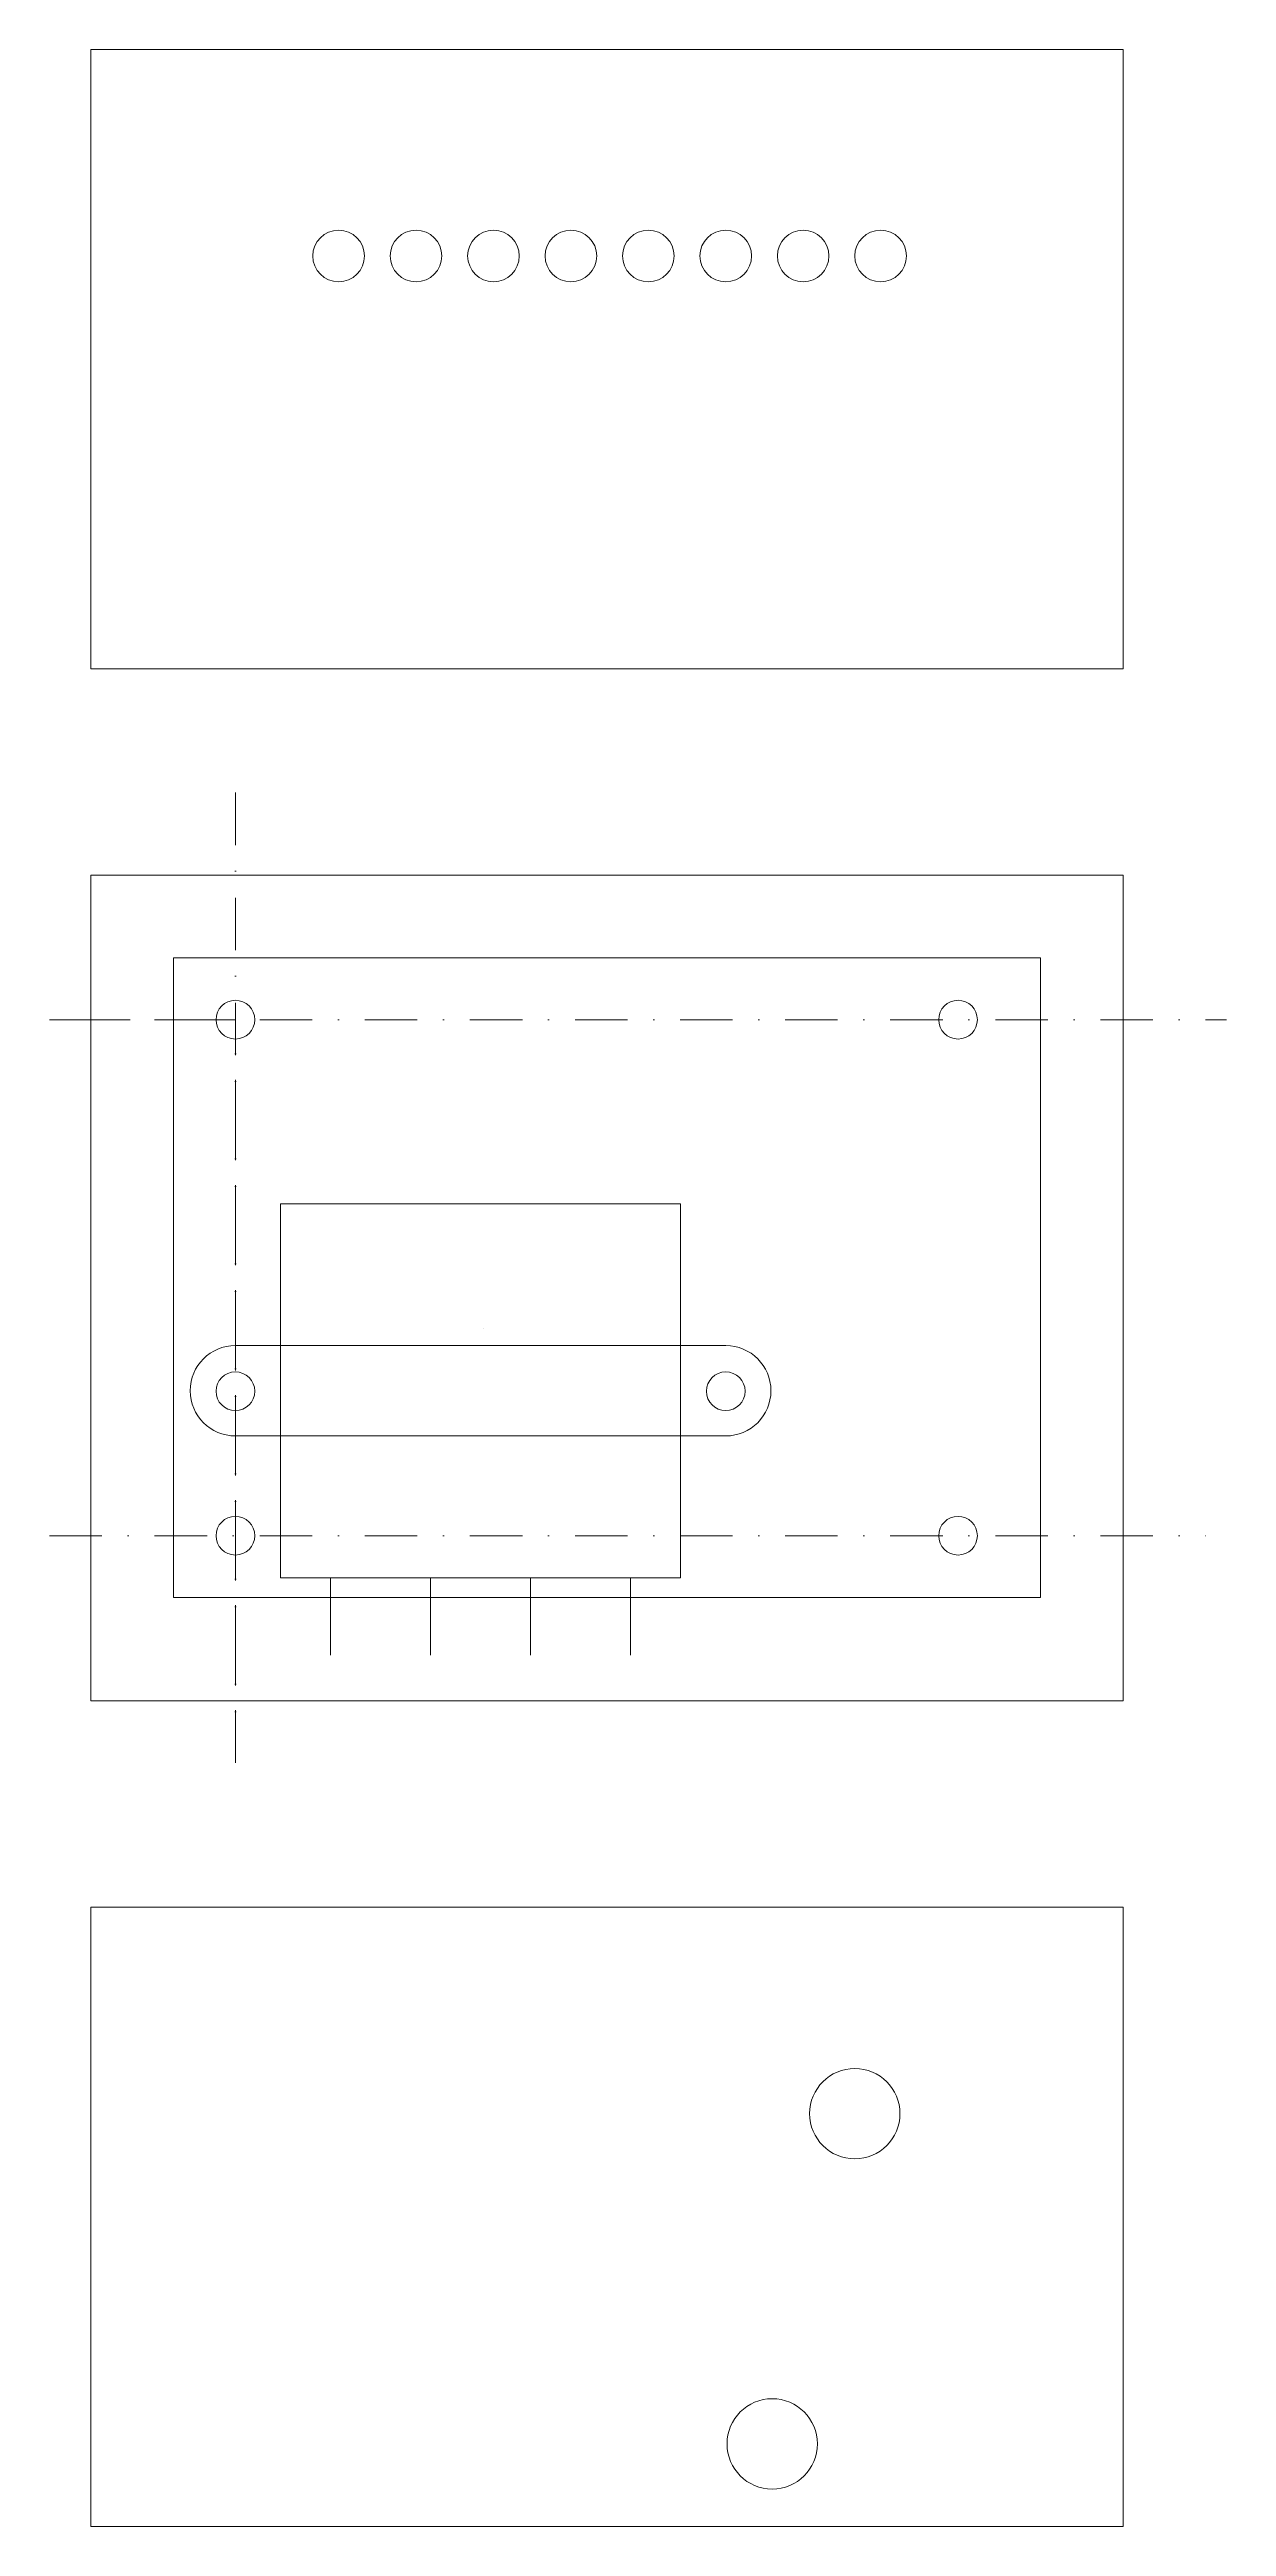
# Model space of a CAD drawing. Header units: inches. Extents: x -270 to 300, y -600 to 600.
import ezdxf

# ---------------------------------------------------------------- set-up
doc = ezdxf.new("R2010")
doc.units = ezdxf.units.IN
doc.linetypes.add('DASHDOTX2', pattern=[50.8, 25.4, -12.7, 0, -12.7])
doc.layers.get('0').update_dxf_attribs({"linetype": 'CONTINUOUS', "lineweight": 0})
doc.styles.get("Standard").update_dxf_attribs({"font": 'txt', "width": 0.75})

msp = doc.modelspace()

# ---------------------------------------------------------------- linework, layer by layer
for p, q in [((-250, 600), (250, 600)), ((-250, 300), (-250, 600)), ((250, 600), (250, 300)), ((250, 300), (-250, 300)), ((-250, 200), (250, 200)), ((-250, -200), (-250, 200)), ((250, 200), (250, -200)), ((-210, 160), (210, 160)), ((-210, -150), (-210, 160)), ((210, 160), (210, -150)), ((-61.25, 40.84375), (-158.125, 40.84375)), ((-158.125, -140.40625), (-158.125, 40.84375)), ((-61.25, 40.84375), (35.625, 40.84375)), ((35.625, -140.40625), (35.625, 40.84375)), ((-180, -27.90625), (57.5, -27.90625)), ((-180, -71.65625), (57.5, -71.65625)), ((-61.25, -140.40625), (-158.125, -140.40625)), ((-133.90625, -140.40625), (-133.90625, -177.90625)), ((-85.46875, -177.90625), (-85.46875, -140.40625)), ((-61.25, -140.40625), (35.625, -140.40625)), ((-37.03125, -177.90625), (-37.03125, -140.40625)), ((11.40625, -140.40625), (11.40625, -177.90625)), ((210, -150), (-210, -150)), ((250, -200), (-250, -200)), ((-250, -300), (250, -300)), ((-250, -600), (-250, -300)), ((250, -300), (250, -600)), ((250, -600), (-250, -600))]:
    msp.add_line(p, q)
at = {"linetype": 'DASHDOTX2'}
for p, q in [((-180, 240), (-180, -230)), ((-180, 130), (-270, 130)), ((-270, 130), (300, 130)), ((-180, -230), (-180, 130)), ((-270, -120), (290, -120))]:
    msp.add_line(p, q, dxfattribs=at)
for centre, radius in [((-130, 500), 12.5), ((-92.5, 500), 12.5), ((-55, 500), 12.5), ((-17.5, 500), 12.5), ((20, 500), 12.5), ((57.5, 500), 12.5), ((95, 500), 12.5), ((132.5, 500), 12.5), ((-180, 130), 9.375), ((170, 130), 9.375), ((-180, -50), 9.375), ((57.5, -50), 9.375), ((-180, -120), 9.375), ((170, -120), 9.375), ((120, -400), 21.875), ((80, -560), 21.875)]:
    msp.add_circle(centre, radius)
for centre, start, end in [((-180, -49.78125), 90, 270), ((57.5, -49.78125), 270, 90)]:
    msp.add_arc(centre, 21.875, start, end)

# ---------------------------------------------------------------- texts
at = {"insert": (-60, -20), "char_height": 0.3, "width": 100, "attachment_point": 8}
msp.add_mtext('2\\~3/8', dxfattribs=at)

doc.saveas('drawing.dxf')
